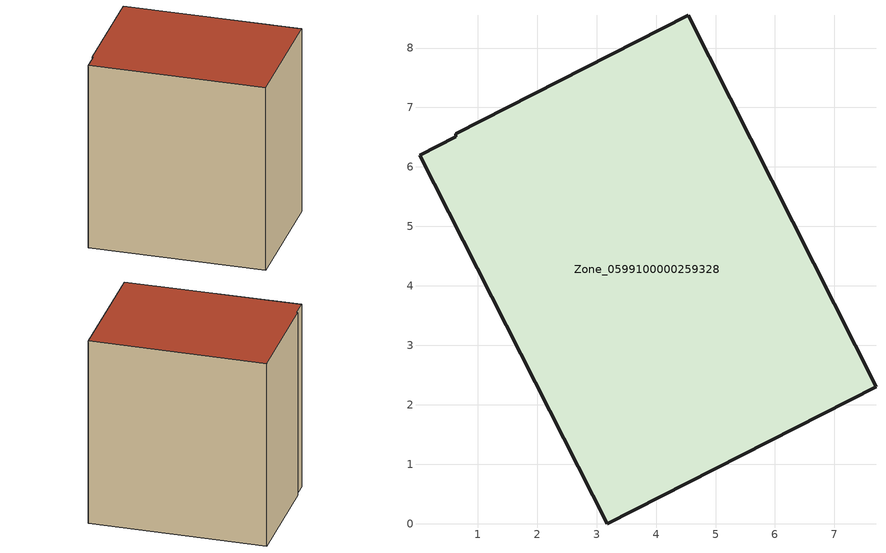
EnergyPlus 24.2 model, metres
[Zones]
Zone_0599100000259328
 floor ground (C_G): 0.02,6.2 0.63,6.51 0.63,6.56 4.54,8.55 7.7,2.3 3.18,0 z0
 wall outside (C_F): 7.7,2.3 4.54,8.55 0.63,6.56 0.63,6.51 0.02,6.2 3.18,0 7.7,2.3 z0:7.73
 roof outside (C_R): 0.63,6.51 0.02,6.2 3.18,0 7.7,2.3 4.54,8.55 0.63,6.56 z7.73
[BUILDING]
Pand.0599100000259328: North Axis=0; Terrain=City; Loads Convergence Tolerance Value=0.04; Temperature Convergence Tolerance Value=0.4; Solar Distribution=FullExterior; Maximum Number of Warmup Days=25; Minimum Number of Warmup Days=1
[Site:Location]
Rotterdam.The.Hague.AP_ZH_NLD Design_Conditions: Latitude=51.96; Longitude=4.45; Time Zone=1; Elevation=-4.5
[SITE:GROUNDTEMPERATURE:BUILDINGSURFACE]
18, 18, 18, 18, 18, 18, 18, 18, 18, 18, 18, 18
[MATERIAL] Thermal Absorptance=0.9; Solar Absorptance=0.7; Visible Absorptance=0.7
Name | Roughness | Thickness | Conductivity | Density | Specific Heat
G.TC.1946 | MediumSmooth | 0.15 | 1 | 540 | 1210
F.TC.1946 | Rough | 0.3 | 0.857143 | 1920 | 840
R.TC.1946 | MediumRough | 0.2 | 0.909091 | 1500 | 1000
[CONSTRUCTION]
C_G: G.TC.1946
C_F: F.TC.1946
C_R: R.TC.1946
[ZONE]
Zone_0599100000259328: Type=1; Multiplier=1; Ceiling Height=Autocalculate; Volume=Autocalculate; Floor Area=autocalculate; Part of Total Floor Area=Yes
[ZONEINFILTRATION:DESIGNFLOWRATE]
Infil_Zone_0599100000259328: Zone or ZoneList or Space or SpaceList=Zone_0599100000259328; Schedule=AlwaysOn; Design Flow Rate Calculation Method=Flow/Area; Flow Rate per Floor Area=0.003; Constant Term Coefficient=1; Temperature Term Coefficient=0; Velocity Term Coefficient=0; Velocity Squared Term Coefficient=0
[HVACTEMPLATE:ZONE:IDEALLOADSAIRSYSTEM]
Zone_0599100000259328: Maximum Heating Supply Air Temperature=50; Minimum Cooling Supply Air Temperature=13; Maximum Heating Supply Air Humidity Ratio=0.0156; Minimum Cooling Supply Air Humidity Ratio=0.0077; Heating Limit=NoLimit; Cooling Limit=NoLimit; Dehumidification Control Type=ConstantSensibleHeatRatio; Cooling Sensible Heat Ratio=0.7; Dehumidification Setpoint=60; Humidification Control Type=None; Humidification Setpoint=30; Outdoor Air Method=None; Outdoor Air Flow Rate per Person=0.00944; Outdoor Air Flow Rate per Zone Floor Area=0; Outdoor Air Flow Rate per Zone=0; Demand Controlled Ventilation Type=None; Outdoor Air Economizer Type=NoEconomizer; Heat Recovery Type=None; Sensible Heat Recovery Effectiveness=0.7; Latent Heat Recovery Effectiveness=0.65
[ZONECONTROL:THERMOSTAT]
ThermostatControl_Zone_0599100000259328: Zone or ZoneList=Zone_0599100000259328; Control Type Schedule=DualSetpointControlType; Control 1=Thermostat_Zone_0599100000259328; Temperature Difference Between Cutout And Setpoint=0
[THERMOSTATSETPOINT:DUALSETPOINT]
Thermostat_Zone_0599100000259328: Heating Setpoint Temperature Schedule=HeatingSetpoint_Zone_0599100000259328; Cooling Setpoint Temperature Schedule=CoolingSetpoint_Zone_0599100000259328
[SCHEDULE:COMPACT]
HeatingSetpoint_Zone_0599100000259328: Through: 12/31, For: AllDays, Until: 24:00, 21
CoolingSetpoint_Zone_0599100000259328: Through: 12/31, For: AllDays, Until: 24:00, 24
DualSetpointControlType: Through: 12/31, For: AllDays, Until: 24:00, 4
AlwaysOn: Through: 12/31, For: AllDays, Until: 24:00, 1
